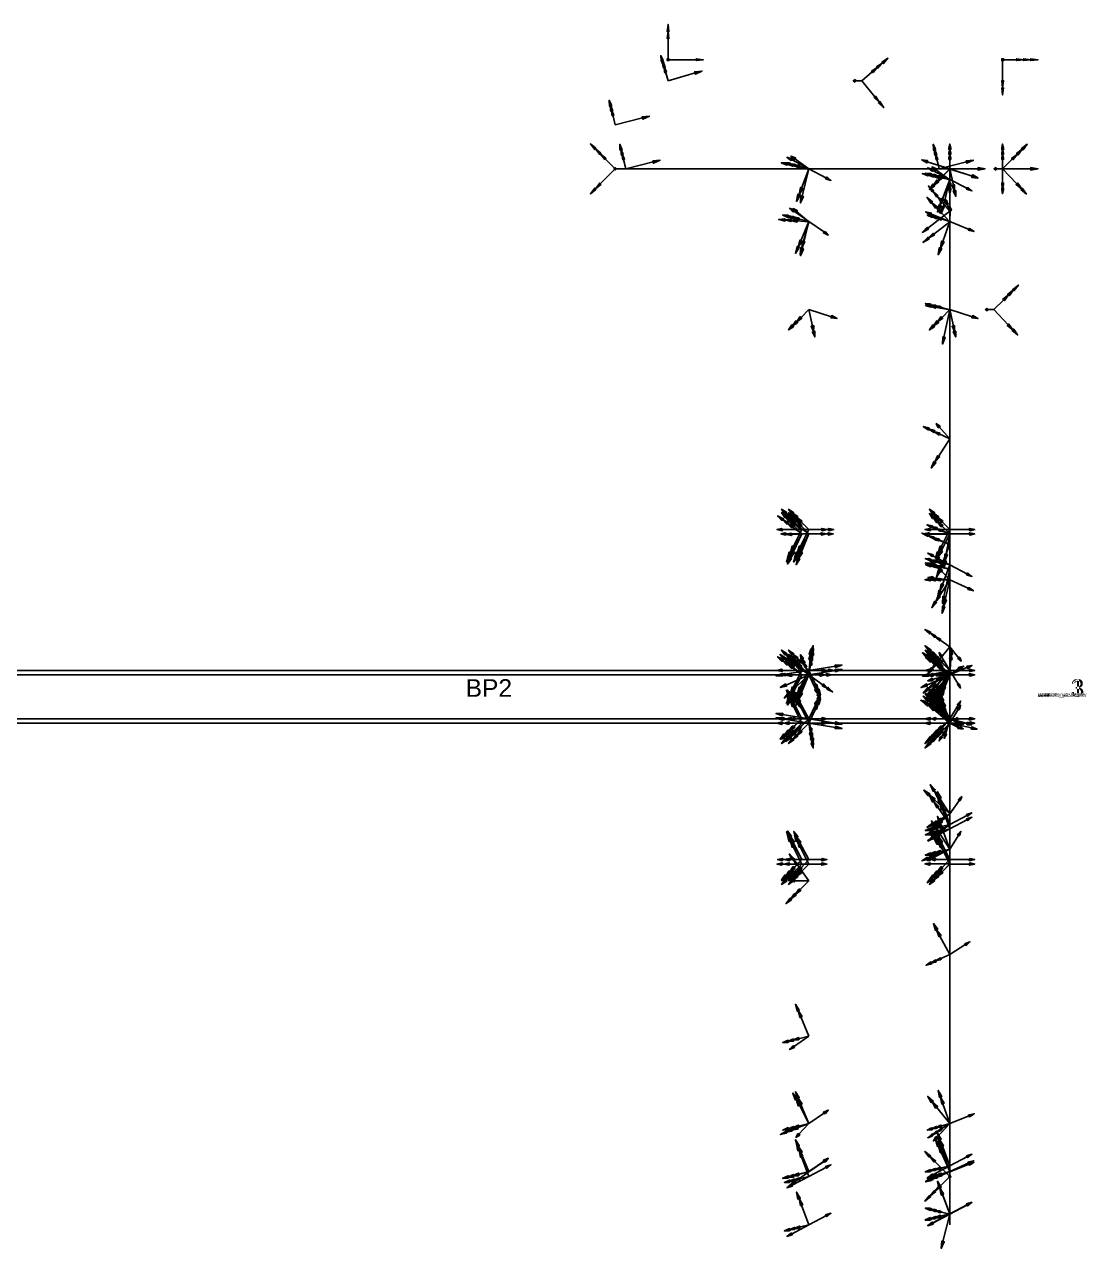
# Model space of a CAD drawing. Header units: millimetres. Extents: x -10973 to 14, y -157 to 191.
# Drawn here: x -287.8 to 13.8, y -156.7 to 191 of the extents above; entities that cross this region are included whole.
import ezdxf

# ---------------------------------------------------------------- set-up
doc = ezdxf.new("R2010")
doc.units = ezdxf.units.MM
for name, color, linetype in [('AutoDetect_103_33', 1, 'Continuous'), ('AutoDetect_105_28', 1, 'Continuous'), ('AutoDetect_52_0', 1, 'Continuous'), ('AutoDetect_52_1', 1, 'Continuous'), ('AutoDetect_52_22', 1, 'Continuous'), ('AutoDetect_53_13', 1, 'Continuous'), ('AutoDetect_53_20', 1, 'Continuous'), ('AutoDetect_53_7', 1, 'Continuous'), ('AutoDetect_53_8', 1, 'Continuous'), ('AutoDetect_54_14', 1, 'Continuous'), ('AutoDetect_54_19', 1, 'Continuous'), ('AutoDetect_65_11', 1, 'Continuous'), ('AutoDetect_66_5', 1, 'Continuous'), ('AutoDetect_69_2', 1, 'Continuous'), ('AutoDetect_70_3', 1, 'Continuous'), ('AutoDetect_71_10', 1, 'Continuous'), ('AutoDetect_73_9', 1, 'Continuous'), ('AutoDetect_74_23', 1, 'Continuous'), ('AutoDetect_78_38', 1, 'Continuous'), ('AutoDetect_79_42', 1, 'Continuous'), ('AutoDetect_79_50', 1, 'Continuous'), ('AutoDetect_80_29', 1, 'Continuous'), ('AutoDetect_82_26', 1, 'Continuous'), ('AutoDetect_86_17', 1, 'Continuous'), ('AutoDetect_87_15', 1, 'Continuous'), ('AutoDetect_89_21', 1, 'Continuous'), ('AutoDetect_92_6', 1, 'Continuous'), ('BLECH_ID_GUID_342797C8_094D_45c6_99B3_2BD1321BF620', 1, 'Continuous')]:
    doc.layers.add(name, color=color, linetype=linetype)
doc.styles.get("Standard").update_dxf_attribs({"font": 'arial.ttf'})

# ---------------------------------------------------------------- blocks, each defined once
blk = doc.blocks.new('Kontrollpunkt')
at = {"color": 0}
for q in [(0, 6), (8, 0), (0, 0, 4)]:
    blk.add_line((0, 0), q, dxfattribs=at)
for points in [[(0.25, 8, -0.25), (-0.25, 8, -0.25), (-0.25, 8, 0.25), (0, 10, 0), (-0.25, 8, -0.25), (0.25, 8, 0.25), (0, 10, 0), (0.25, 8, -0.25), (0.25, 8, 0.25), (-0.25, 8, 0.25)], [(0.25, 6, -0.25), (-0.25, 6, -0.25), (-0.25, 6, 0.25), (0, 8, 0), (-0.25, 6, -0.25), (0.25, 6, 0.25), (0, 8, 0), (0.25, 6, -0.25), (0.25, 6, 0.25), (-0.25, 6, 0.25)], [(0.25, 0.25, 4), (-0.25, 0.25, 4), (-0.25, -0.25, 4), (0, 0, 6), (-0.25, 0.25, 4), (0.25, -0.25, 4), (0, 0, 6), (0.25, 0.25, 4), (0.25, -0.25, 4), (-0.25, -0.25, 4)], [(0.25, 0.25, 6), (-0.25, 0.25, 6), (-0.25, -0.25, 6), (0, 0, 8), (-0.25, 0.25, 6), (0.25, -0.25, 6), (0, 0, 8), (0.25, 0.25, 6), (0.25, -0.25, 6), (-0.25, -0.25, 6)], [(0.25, 0.25, 8), (-0.25, 0.25, 8), (-0.25, -0.25, 8), (0, 0, 10), (-0.25, 0.25, 8), (0.25, -0.25, 8), (0, 0, 10), (0.25, 0.25, 8), (0.25, -0.25, 8), (-0.25, -0.25, 8)], [(8, 0.25, -0.25), (8, 0.25, 0.25), (8, -0.25, 0.25), (10, 0, 0), (8, 0.25, 0.25), (8, -0.25, -0.25), (10, 0, 0), (8, 0.25, -0.25), (8, -0.25, -0.25), (8, -0.25, 0.25)]]:
    blk.add_polyline3d(points, dxfattribs=at)

msp = doc.modelspace()

# ---------------------------------------------------------------- linework, layer by layer
at = {"layer": 'AutoDetect_103_33', "color": 1}
msp.add_line((-25, -7.5, -750), (-515, -7.5, -750), dxfattribs=at)
at = {"layer": 'AutoDetect_105_28', "color": 1}
msp.add_line((-25, 7.5, -750), (-515, 7.5, -750), dxfattribs=at)
at = {"layer": 'AutoDetect_52_0', "color": 1}
msp.add_line((-25, 6.25, -235), (-25, 6.25, 64), dxfattribs=at)
at = {"layer": 'AutoDetect_52_0', "color": 1, "extrusion": (-1, 0, 0)}
msp.add_arc((-33.25, 64, 25), 27, 360, 45, dxfattribs=at)
at = {"layer": 'AutoDetect_52_1', "color": 1}
msp.add_line((-25, 6.25, -260), (-25, 6.25, -374), dxfattribs=at)
at = {"layer": 'AutoDetect_52_1', "color": 1, "extrusion": (1, 0, 0)}
msp.add_arc((33.25, -374, -25), 27, 180, 225, dxfattribs=at)
at = {"layer": 'AutoDetect_52_22', "color": 1}
msp.add_line((-25, 149.9, -401), (-25, 33.25, -401), dxfattribs=at)
at = {"layer": 'AutoDetect_52_22', "color": 1, "extrusion": (-1, 0, 0)}
msp.add_arc((-33.25, -374, 25), 27, 270, 315, dxfattribs=at)
at = {"layer": 'AutoDetect_53_13', "color": 1}
msp.add_line((-25, -149.9, 91), (-25, -33.25, 91), dxfattribs=at)
at = {"layer": 'AutoDetect_53_13', "color": 1, "extrusion": (-1, 0, 0)}
msp.add_arc((33.25, 64, 25), 27, 90, 135, dxfattribs=at)
at = {"layer": 'AutoDetect_53_20', "color": 1}
msp.add_line((-25, -149.9, -401), (-25, -33.25, -401), dxfattribs=at)
at = {"layer": 'AutoDetect_53_20', "color": 1, "extrusion": (1, 0, 0)}
msp.add_arc((-33.25, -374, -25), 27, 270, 315, dxfattribs=at)
at = {"layer": 'AutoDetect_53_7', "color": 1}
msp.add_line((-25, -6.25, 64), (-25, -6.25, -235), dxfattribs=at)
at = {"layer": 'AutoDetect_53_7', "color": 1, "extrusion": (-1, 0, 0)}
msp.add_arc((33.25, 64, 25), 27, 135, 180, dxfattribs=at)
at = {"layer": 'AutoDetect_53_8', "color": 1}
msp.add_line((-25, -6.25, -260), (-25, -6.25, -374), dxfattribs=at)
at = {"layer": 'AutoDetect_53_8', "color": 1, "extrusion": (-1, 0, 0)}
msp.add_arc((33.25, -374, 25), 27, 180, 225, dxfattribs=at)
at = {"layer": 'AutoDetect_54_14', "color": 1}
msp.add_line((-25, -150, -425), (-25, -7.5, -425), dxfattribs=at)
at = {"layer": 'AutoDetect_54_19', "color": 1}
msp.add_line((-25, 150, -425), (-25, 7.5, -425), dxfattribs=at)
at = {"layer": 'AutoDetect_65_11', "color": 1}
msp.add_line((-25, -7.5, -425), (-515, -7.5, -425), dxfattribs=at)
at = {"layer": 'AutoDetect_66_5', "color": 1}
msp.add_line((-25, 7.5, -425), (-515, 7.5, -425), dxfattribs=at)
at = {"layer": 'AutoDetect_69_2', "color": 1}
msp.add_line((-25, 6.28, -235), (-515, 6.28, -235), dxfattribs=at)
at = {"layer": 'AutoDetect_70_3', "color": 1}
msp.add_line((-25, 6.28, -260), (-515, 6.28, -260), dxfattribs=at)
at = {"layer": 'AutoDetect_71_10', "color": 1}
msp.add_line((-25, -6.25, -260), (-515, -6.25, -260), dxfattribs=at)
at = {"layer": 'AutoDetect_73_9', "color": 1}
msp.add_line((-25, -6.25, -235), (-515, -6.25, -235), dxfattribs=at)
at = {"layer": 'AutoDetect_74_23', "color": 1}
msp.add_line((-120, 150, 106), (-25, 150, 106), dxfattribs=at)
at = {"layer": 'AutoDetect_78_38', "color": 1}
msp.add_line((-25, 150, -775), (-25, -150, -775), dxfattribs=at)
at = {"layer": 'AutoDetect_79_42', "color": 1}
msp.add_line((-25, -150, -750), (-25, -7.5, -750), dxfattribs=at)
at = {"layer": 'AutoDetect_79_50', "color": 1}
msp.add_line((-25, 150, -750), (-25, 7.5, -750), dxfattribs=at)
at = {"layer": 'AutoDetect_80_29', "color": 1}
msp.add_line((-25, -7.5, -425), (-25, -7.5, -750), dxfattribs=at)
at = {"layer": 'AutoDetect_82_26', "color": 1}
msp.add_line((-25, 7.5, -425), (-25, 7.5, -750), dxfattribs=at)
at = {"layer": 'AutoDetect_86_17', "color": 1}
msp.add_line((-25, 149.98, -260), (-25, 6.28, -260), dxfattribs=at)
at = {"layer": 'AutoDetect_87_15', "color": 1}
msp.add_line((-25, -136.25, -260), (-25, -6.25, -260), dxfattribs=at)
at = {"layer": 'AutoDetect_89_21', "color": 1}
msp.add_line((-25, -136.25, -235), (-25, -6.25, -235), dxfattribs=at)
at = {"layer": 'AutoDetect_92_6', "color": 1}
msp.add_line((-10, 150, 106), (-10, 150, -285), dxfattribs=at)

# ---------------------------------------------------------------- block references
at = {"layer": 'AutoDetect_103_33', "color": 1, "extrusion": (-0.575779, -0.578134, 0.578134)}
for p, rotation in [((-42.18, -609.72, -367.56), 59.86483471757006), ((-12.42, -625.23, -414.87), 59.86483471757006), ((-13.95, -658.75, -367.56), 59.86483471757003), ((15.81, -608.98, -368.62), 59.86483471757006)]:
    msp.add_blockref('Kontrollpunkt', p, dxfattribs=dict(at, rotation=rotation))
at = {"layer": 'AutoDetect_103_33', "color": 1, "extrusion": (0.120288, -0.701973, 0.701973), "rotation": 334.0759495615462}
msp.add_blockref('Kontrollpunkt', (-65.33, -531.64, -529.03), dxfattribs=at)
at = {"layer": 'AutoDetect_105_28', "color": 1, "extrusion": (-0.575779, 0.578134, 0.578134), "rotation": 300.13516528243}
for p in [(13.95, -658.75, -367.56), (-15.81, -608.98, -368.62), (42.18, -609.72, -367.56), (12.42, -625.23, -414.87)]:
    msp.add_blockref('Kontrollpunkt', p, dxfattribs=at)
at = {"layer": 'AutoDetect_105_28', "color": 1, "extrusion": (0.120288, 0.701973, 0.701973), "rotation": 25.92405105550404}
msp.add_blockref('Kontrollpunkt', (65.33, -531.64, -529.03), dxfattribs=at)
at = {"layer": 'AutoDetect_52_0', "color": 1, "extrusion": (-0.680251, 0.486381, 0.548354), "rotation": 292.3761213965157}
for p in [(0.18, -240.26, -62.15), (32.72, -192.38, -58.58), (9.46, -209.66, -108.82)]:
    msp.add_blockref('Kontrollpunkt', p, dxfattribs=at)
at = {"layer": 'AutoDetect_52_0', "color": 1, "extrusion": (-0.645878, 0.258586, 0.718314), "rotation": 286.044551761262}
msp.add_blockref('Kontrollpunkt', (-33.64, -163.29, -110.53), dxfattribs=at)
at = {"layer": 'AutoDetect_52_0', "color": 1, "extrusion": (-0.770719, 0.625481, -0.121515), "rotation": 247.1600310354453}
msp.add_blockref('Kontrollpunkt', (10.9, -190.72, 46.87), dxfattribs=at)
at = {"layer": 'AutoDetect_52_0', "color": 1, "extrusion": (-0.764677, 0.620577, -0.173648), "rotation": 244.0892839299116}
msp.add_blockref('Kontrollpunkt', (10.9, 57.23, 13.62), dxfattribs=at)
at = {"layer": 'AutoDetect_52_0', "color": 1, "extrusion": (-0.709155, 0.58688, -0.390731), "rotation": 232.7859897762703}
msp.add_blockref('Kontrollpunkt', (11.12, 67.99, -3.61), dxfattribs=at)
at = {"layer": 'AutoDetect_52_1', "color": 1, "extrusion": (-0.578134, 0.601583, -0.551234), "rotation": 240.1618073708873}
msp.add_blockref('Kontrollpunkt', (14.82, -173.72, 208.72), dxfattribs=at)
at = {"layer": 'AutoDetect_52_1', "color": 1, "extrusion": (-0.578134, 0.578134, -0.575779), "rotation": 240.067582641215}
for p in [(-15.03, -217.91, 215.08), (13.26, -199.85, 167.77)]:
    msp.add_blockref('Kontrollpunkt', p, dxfattribs=at)
at = {"layer": 'AutoDetect_52_1', "color": 1, "extrusion": (-0.631831, 0.576345, -0.518283), "rotation": 244.696704390405}
msp.add_blockref('Kontrollpunkt', (39.19, -231.2, 201.19), dxfattribs=at)
at = {"layer": 'AutoDetect_52_1', "color": 1, "extrusion": (-0.650895, 0.650895, 0.390731), "rotation": 304.0750735185293}
msp.add_blockref('Kontrollpunkt', (13.26, -352.9, -125.79), dxfattribs=at)
at = {"layer": 'AutoDetect_52_1', "color": 1, "extrusion": (-0.696364, 0.696364, 0.173648), "rotation": 292.3962762792557}
msp.add_blockref('Kontrollpunkt', (13.26, -362.31, -41.45), dxfattribs=at)
at = {"layer": 'AutoDetect_52_1', "color": 1, "extrusion": (-0.776784, 0.622178, 0.097473), "rotation": 285.0791524673856}
msp.add_blockref('Kontrollpunkt', (10.75, -300.85, -5.93), dxfattribs=at)
at = {"layer": 'AutoDetect_52_22', "color": 1, "extrusion": (-0.784655, 0.173648, 0.595116), "rotation": 255.8501290553744}
for p in [(-132.41, -389, -168.76), (-138.03, -355.68, -193.52)]:
    msp.add_blockref('Kontrollpunkt', p, dxfattribs=at)
at = {"layer": 'AutoDetect_52_22', "color": 1, "extrusion": (-0.645309, 0.695458, 0.316093), "rotation": 252.7894018885427}
msp.add_blockref('Kontrollpunkt', (-73.43, -379.12, -4.16), dxfattribs=at)
at = {"layer": 'AutoDetect_52_22', "color": 1, "extrusion": (-0.856241, 0.073057, 0.511385), "rotation": 250.2749473336526}
msp.add_blockref('Kontrollpunkt', (-128.89, -383.58, -139.55), dxfattribs=at)
at = {"layer": 'AutoDetect_52_22', "color": 1, "extrusion": (-0.754683, 0.356241, 0.550951), "rotation": 256.7255212760746}
msp.add_blockref('Kontrollpunkt', (-55.57, -364.33, -175.97), dxfattribs=at)
at = {"layer": 'AutoDetect_52_22', "color": 1, "extrusion": (-0.791403, 0.326691, 0.516677), "rotation": 270.7304620030284}
msp.add_blockref('Kontrollpunkt', (-30.44, -363.79, -173.27), dxfattribs=at)
at = {"layer": 'AutoDetect_52_22', "color": 1, "extrusion": (-0.600724, 0.603898, 0.523869), "rotation": 293.0181148283534}
msp.add_blockref('Kontrollpunkt', (-5.73, -363.16, -174.97), dxfattribs=at)
at = {"layer": 'AutoDetect_53_13', "color": 1, "extrusion": (-0.650895, -0.390731, -0.650895), "rotation": 85.55052143953343}
msp.add_blockref('Kontrollpunkt', (15.64, 94.17, -29.97), dxfattribs=at)
at = {"layer": 'AutoDetect_53_13', "color": 1, "extrusion": (-0.696364, -0.173648, -0.696364)}
for p, rotation in [((35.92, 89.49, -38.45), 80.28160008389143), ((136.49, 106.95, -20.45), 80.28160008389149), ((129.82, 143.15, -0.45), 80.28160008389149)]:
    msp.add_blockref('Kontrollpunkt', p, dxfattribs=dict(at, rotation=rotation))
at = {"layer": 'AutoDetect_53_13', "color": 1, "extrusion": (-0.743283, -0.185348, -0.642788), "rotation": 76.28817423174286}
msp.add_blockref('Kontrollpunkt', (77.81, 125.24, 7.69), dxfattribs=at)
at = {"layer": 'AutoDetect_53_13', "color": 1, "extrusion": (-0.642788, -0.185348, -0.743283), "rotation": 85.57761744062603}
msp.add_blockref('Kontrollpunkt', (122.69, 79.75, 3.17), dxfattribs=at)
at = {"layer": 'AutoDetect_53_20', "color": 1, "extrusion": (-0.587815, -0.555829, 0.587815), "rotation": 97.03585724061645}
msp.add_blockref('Kontrollpunkt', (6.98, -348.51, -202.54), dxfattribs=at)
at = {"layer": 'AutoDetect_53_20', "color": 1, "extrusion": (-0.791573, -0.331178, 0.51355), "rotation": 109.9239528035357}
msp.add_blockref('Kontrollpunkt', (30.25, -364.5, -171.82), dxfattribs=at)
at = {"layer": 'AutoDetect_53_20', "color": 1, "extrusion": (-0.674594, -0.299743, 0.674594), "rotation": 95.91152993839805}
msp.add_blockref('Kontrollpunkt', (56.79, -331.49, -231.69), dxfattribs=at)
at = {"layer": 'AutoDetect_53_20', "color": 1, "extrusion": (-0.743283, -0.185348, 0.642788), "rotation": 103.7118257682571}
msp.add_blockref('Kontrollpunkt', (115.16, -368.7, -184.44), dxfattribs=at)
at = {"layer": 'AutoDetect_53_20', "color": 1, "extrusion": (-0.616754, -0.256294, 0.744263), "rotation": 91.60274674713578}
msp.add_blockref('Kontrollpunkt', (114.98, -296.82, -218.69), dxfattribs=at)
at = {"layer": 'AutoDetect_53_20', "color": 1, "extrusion": (-0.696364, -0.173648, 0.696364), "rotation": 99.71839991610851}
for p in [(136.49, -329.44, -236.32), (129.82, -365.63, -216.32)]:
    msp.add_blockref('Kontrollpunkt', p, dxfattribs=at)
at = {"layer": 'AutoDetect_53_7', "color": 1, "extrusion": (-0.656791, -0.642788, -0.394271), "rotation": 111.2153460504219}
msp.add_blockref('Kontrollpunkt', (-41, 59.56, 29.76), dxfattribs=at)
at = {"layer": 'AutoDetect_53_7', "color": 1, "extrusion": (-0.650895, -0.650895, -0.390731), "rotation": 111.3421348077551}
for p in [(-13.26, 67.55, -4.67), (-9.02, 116.16, 40.76)]:
    msp.add_blockref('Kontrollpunkt', p, dxfattribs=at)
at = {"layer": 'AutoDetect_53_7', "color": 1, "extrusion": (-0.704416, -0.704416, -0.087156), "rotation": 94.9810693937002}
msp.add_blockref('Kontrollpunkt', (-13.26, 65.68, 16.44), dxfattribs=at)
at = {"layer": 'AutoDetect_53_7', "color": 1, "extrusion": (-0.696364, -0.696364, 0.173648), "rotation": 80.03961195419221}
for p in [(-13.26, 19.8, 25.93), (-13.26, -205.72, -13.84)]:
    msp.add_blockref('Kontrollpunkt', p, dxfattribs=at)
at = {"layer": 'AutoDetect_53_7', "color": 1, "extrusion": (-0.578134, -0.578134, 0.575779), "rotation": 59.85725066178738}
msp.add_blockref('Kontrollpunkt', (-13.26, -204.86, -117.24), dxfattribs=at)
at = {"layer": 'AutoDetect_53_7', "color": 1, "extrusion": (-0.642788, -0.656791, -0.394271), "rotation": 112.0624396173012}
msp.add_blockref('Kontrollpunkt', (14.48, 64.96, 27.13), dxfattribs=at)
at = {"layer": 'AutoDetect_53_8', "color": 1, "extrusion": (-0.631831, -0.576345, -0.518283), "rotation": 115.3032956095977}
msp.add_blockref('Kontrollpunkt', (-39.19, -231.2, 201.19), dxfattribs=at)
at = {"layer": 'AutoDetect_53_8', "color": 1, "extrusion": (-0.578134, -0.578134, -0.575779), "rotation": 119.932417358785}
for p in [(-13.26, -199.85, 167.77), (15.03, -217.91, 215.08)]:
    msp.add_blockref('Kontrollpunkt', p, dxfattribs=at)
at = {"layer": 'AutoDetect_53_8', "color": 1, "extrusion": (-0.702039, -0.702039, 0.119513), "rotation": 70.98465910996339}
msp.add_blockref('Kontrollpunkt', (-13.26, -300.49, -13.92), dxfattribs=at)
at = {"layer": 'AutoDetect_53_8', "color": 1, "extrusion": (-0.696364, -0.696364, 0.173648), "rotation": 67.60372372074423}
msp.add_blockref('Kontrollpunkt', (-13.26, -362.31, -41.45), dxfattribs=at)
at = {"layer": 'AutoDetect_53_8', "color": 1, "extrusion": (-0.650895, -0.650895, 0.390731), "rotation": 55.92492648147068}
msp.add_blockref('Kontrollpunkt', (-13.26, -352.9, -125.79), dxfattribs=at)
at = {"layer": 'AutoDetect_53_8', "color": 1, "extrusion": (-0.578134, -0.600273, -0.552659), "rotation": 119.848182399199}
msp.add_blockref('Kontrollpunkt', (-14.73, -173.36, 209.03), dxfattribs=at)
at = {"layer": 'AutoDetect_54_14', "color": 1, "extrusion": (-0.578134, -0.575779, -0.578134), "rotation": 81.87461836864095}
msp.add_blockref('Kontrollpunkt', (-12.33, -333.47, 264.48), dxfattribs=at)
at = {"layer": 'AutoDetect_54_14', "color": 1, "extrusion": (-0.696364, -0.173648, -0.696364)}
for p, rotation in [((30.34, -281.81, 319.88), 80.28160008389146), ((136.58, -263.36, 338.89), 80.28160008389149), ((129.82, -227.25, 358.94), 80.28160008389149)]:
    msp.add_blockref('Kontrollpunkt', p, dxfattribs=dict(at, rotation=rotation))
at = {"layer": 'AutoDetect_54_14', "color": 1, "extrusion": (-0.743283, -0.185348, -0.642788), "rotation": 76.28817423174286}
msp.add_blockref('Kontrollpunkt', (115.26, -264.03, 346.52), dxfattribs=at)
at = {"layer": 'AutoDetect_54_14', "color": 1, "extrusion": (-0.642788, -0.185348, -0.743283), "rotation": 85.57761744062603}
msp.add_blockref('Kontrollpunkt', (122.79, -265.42, 386.72), dxfattribs=at)
at = {"layer": 'AutoDetect_54_19', "color": 1, "extrusion": (-0.696364, 0.173648, -0.696364), "rotation": 279.7183999161086}
for p in [(-129.82, -227.25, 358.94), (-136.58, -263.36, 338.89), (-30.34, -281.81, 319.88)]:
    msp.add_blockref('Kontrollpunkt', p, dxfattribs=at)
at = {"layer": 'AutoDetect_54_19', "color": 1, "extrusion": (-0.743283, 0.185348, -0.642788), "rotation": 283.7118257682571}
msp.add_blockref('Kontrollpunkt', (-115.26, -264.03, 346.52), dxfattribs=at)
at = {"layer": 'AutoDetect_54_19', "color": 1, "extrusion": (-0.642788, 0.185348, -0.743283), "rotation": 274.4223825593739}
msp.add_blockref('Kontrollpunkt', (-122.79, -265.42, 386.72), dxfattribs=at)
at = {"layer": 'AutoDetect_54_19', "color": 1, "extrusion": (-0.578134, 0.575779, -0.578134), "rotation": 278.1253816313589}
msp.add_blockref('Kontrollpunkt', (12.33, -333.47, 264.48), dxfattribs=at)
at = {"layer": 'AutoDetect_65_11', "color": 1, "extrusion": (-0.575779, -0.578134, -0.578134), "rotation": 120.1351652824299}
for p in [(-42.18, -349.01, 311.75), (-12.42, -333.5, 264.44), (-13.95, -299.98, 311.75), (15.81, -349.76, 310.69)]:
    msp.add_blockref('Kontrollpunkt', p, dxfattribs=at)
at = {"layer": 'AutoDetect_65_11', "color": 1, "extrusion": (0.120837, -0.701925, -0.701925), "rotation": 205.9902720549853}
msp.add_blockref('Kontrollpunkt', (-65.33, -305.26, 295.73), dxfattribs=at)
at = {"layer": 'AutoDetect_66_5', "color": 1, "extrusion": (-0.575779, 0.578134, -0.578134), "rotation": 239.8648347175701}
for p in [(13.95, -299.98, 311.75), (-15.81, -349.76, 310.69), (42.18, -349.01, 311.75), (12.42, -333.5, 264.44)]:
    msp.add_blockref('Kontrollpunkt', p, dxfattribs=at)
at = {"layer": 'AutoDetect_66_5', "color": 1, "extrusion": (0.120838, 0.701925, -0.701925), "rotation": 154.0097145248824}
msp.add_blockref('Kontrollpunkt', (65.33, -305.26, 295.73), dxfattribs=at)
at = {"layer": 'AutoDetect_69_2', "color": 1, "extrusion": (-0.690565, 0.511429, 0.511429)}
for p, rotation in [((2.69, -243.56, -50.25), 290.7447898802897), ((34.85, -197.01, -50.26), 290.7447898802898), ((9.84, -214.13, -99.71), 290.7447898802897)]:
    msp.add_blockref('Kontrollpunkt', p, dxfattribs=dict(at, rotation=rotation))
at = {"layer": 'AutoDetect_69_2', "color": 1, "extrusion": (-0.643845, 0.258524, 0.720159), "rotation": 286.1280965037019}
msp.add_blockref('Kontrollpunkt', (-33.63, -164.42, -112.37), dxfattribs=at)
at = {"layer": 'AutoDetect_69_2', "color": 1, "extrusion": (-0.24124, 0.565522, 0.788662), "rotation": 25.06957838671915}
msp.add_blockref('Kontrollpunkt', (57.33, -169.15, -166.11), dxfattribs=at)
at = {"layer": 'AutoDetect_70_3', "color": 1, "extrusion": (-0.575779, 0.603561, -0.551537), "rotation": 239.9656606667947}
msp.add_blockref('Kontrollpunkt', (16.54, -172.91, 209.91), dxfattribs=at)
at = {"layer": 'AutoDetect_70_3', "color": 1, "extrusion": (-0.575779, 0.578134, -0.578134), "rotation": 239.8648347175701}
for p in [(-14.94, -215.63, 214.59), (13.29, -199.38, 168.34)]:
    msp.add_blockref('Kontrollpunkt', p, dxfattribs=at)
at = {"layer": 'AutoDetect_70_3', "color": 1, "extrusion": (-0.620609, 0.576912, -0.531052), "rotation": 243.7262701618173}
msp.add_blockref('Kontrollpunkt', (41.04, -225.88, 204.5), dxfattribs=at)
at = {"layer": 'AutoDetect_70_3', "color": 1, "extrusion": (0.120351, 0.701967, -0.701967), "rotation": 154.0683931302705}
msp.add_blockref('Kontrollpunkt', (65.13, -188.54, 179.09), dxfattribs=at)
at = {"layer": 'AutoDetect_71_10', "color": 1, "extrusion": (-0.620609, -0.576912, -0.531052), "rotation": 116.2737298553131}
msp.add_blockref('Kontrollpunkt', (-41.04, -225.88, 204.5), dxfattribs=at)
at = {"layer": 'AutoDetect_71_10', "color": 1, "extrusion": (0.120352, -0.701967, -0.701967), "rotation": 205.9317596824987}
msp.add_blockref('Kontrollpunkt', (-65.12, -188.56, 179.08), dxfattribs=at)
at = {"layer": 'AutoDetect_71_10', "color": 1, "extrusion": (-0.575779, -0.578134, -0.578134), "rotation": 120.1351652824299}
for p in [(-13.3, -199.39, 168.32), (14.92, -215.64, 214.57)]:
    msp.add_blockref('Kontrollpunkt', p, dxfattribs=at)
at = {"layer": 'AutoDetect_71_10', "color": 1, "extrusion": (-0.575779, -0.602348, -0.552861), "rotation": 120.0439443227228}
msp.add_blockref('Kontrollpunkt', (-16.47, -172.57, 210.18), dxfattribs=at)
at = {"layer": 'AutoDetect_73_9', "color": 1, "extrusion": (-0.575779, -0.578134, 0.578134)}
for p, rotation in [((-43.06, -189, -70.55), 59.86483471757006), ((-13.3, -204.51, -117.85), 59.86483471757006), ((-14.84, -238.03, -70.55), 59.86483471757003), ((14.92, -188.25, -71.6), 59.86483471757006)]:
    msp.add_blockref('Kontrollpunkt', p, dxfattribs=dict(at, rotation=rotation))
at = {"layer": 'AutoDetect_73_9', "color": 1, "extrusion": (0.120352, -0.701967, 0.701967), "rotation": 334.0682431473355}
msp.add_blockref('Kontrollpunkt', (-65.12, -163.98, -168.4), dxfattribs=at)
at = {"layer": 'AutoDetect_74_23', "color": 1}
msp.add_blockref('Kontrollpunkt', (-105, 181, 106), dxfattribs=at)
at = {"layer": 'AutoDetect_74_23', "color": 1, "extrusion": (-0.185348, 0.642788, 0.743283), "rotation": 180.0477447036316}
msp.add_blockref('Kontrollpunkt', (52.4, -102.45, 181.01), dxfattribs=at)
at = {"layer": 'AutoDetect_74_23', "color": 1, "extrusion": (-0.173648, 0.696364, 0.696364), "rotation": 180}
for p in [(77.12, -94.85, 168.12), (77.23, -44.99, 198.59), (-9.13, -29.99, 183.13)]:
    msp.add_blockref('Kontrollpunkt', p, dxfattribs=at)
at = {"layer": 'AutoDetect_78_38', "color": 1, "extrusion": (-0.696364, 0.173648, -0.696364)}
for p in [(-129.82, -478.05, 602.29), (-136.58, -514.55, 582.62), (148.68, -564.08, 531.57)]:
    msp.add_blockref('Kontrollpunkt', p, dxfattribs=at)
at = {"layer": 'AutoDetect_78_38', "color": 1, "extrusion": (-0.605854, 0.71355, -0.351833), "rotation": 7.310607261122707}
msp.add_blockref('Kontrollpunkt', (-70.26, -621.9, 363.42), dxfattribs=at)
at = {"layer": 'AutoDetect_78_38', "color": 1, "extrusion": (-0.743283, 0.185348, -0.642788), "rotation": 8.537736458629166e-07}
msp.add_blockref('Kontrollpunkt', (-115.26, -532.15, 571.5), dxfattribs=at)
at = {"layer": 'AutoDetect_79_42', "color": 1, "extrusion": (-0.578134, -0.575779, 0.578134), "rotation": 98.12538163135908}
msp.add_blockref('Kontrollpunkt', (-12.33, -625.26, -414.83), dxfattribs=at)
at = {"layer": 'AutoDetect_79_42', "color": 1, "extrusion": (-0.696364, -0.173648, 0.696364), "rotation": 99.71839991610851}
for p in [(30.34, -561.48, -498.35), (136.58, -579.93, -479.34), (129.82, -616.43, -459.67)]:
    msp.add_blockref('Kontrollpunkt', p, dxfattribs=at)
at = {"layer": 'AutoDetect_79_42', "color": 1, "extrusion": (-0.743283, -0.185348, 0.642788), "rotation": 103.7118257682572}
msp.add_blockref('Kontrollpunkt', (115.26, -636.07, -408.76), dxfattribs=at)
at = {"layer": 'AutoDetect_79_42', "color": 1, "extrusion": (-0.642788, -0.185348, 0.743283), "rotation": 94.422382559374}
msp.add_blockref('Kontrollpunkt', (122.79, -520.63, -486.64), dxfattribs=at)
at = {"layer": 'AutoDetect_79_50', "color": 1, "extrusion": (-0.696364, 0.173648, 0.696364), "rotation": 260.2816000838915}
for p in [(-129.82, -616.43, -459.67), (-136.58, -579.93, -479.34), (-30.34, -561.48, -498.35)]:
    msp.add_blockref('Kontrollpunkt', p, dxfattribs=at)
at = {"layer": 'AutoDetect_79_50', "color": 1, "extrusion": (-0.743283, 0.185348, 0.642788), "rotation": 256.2881742317428}
msp.add_blockref('Kontrollpunkt', (-115.26, -636.07, -408.76), dxfattribs=at)
at = {"layer": 'AutoDetect_79_50', "color": 1, "extrusion": (-0.642788, 0.185348, 0.743283), "rotation": 265.577617440626}
msp.add_blockref('Kontrollpunkt', (-122.79, -520.63, -486.64), dxfattribs=at)
at = {"layer": 'AutoDetect_79_50', "color": 1, "extrusion": (-0.578134, 0.575779, 0.578134), "rotation": 261.874618368641}
msp.add_blockref('Kontrollpunkt', (12.33, -625.26, -414.83), dxfattribs=at)
at = {"layer": 'AutoDetect_80_29', "color": 1, "extrusion": (-0.578134, -0.578134, -0.575779), "rotation": 119.932417358785}
for p in [(-40.66, -352.3, 310.8), (-12.37, -334.25, 263.5), (-12.37, -301.68, 309.75), (15.91, -352.3, 310.8)]:
    msp.add_blockref('Kontrollpunkt', p, dxfattribs=at)
at = {"layer": 'AutoDetect_80_29', "color": 1, "extrusion": (-0.578134, -0.578134, 0.575779), "rotation": 48.25360813132388}
msp.add_blockref('Kontrollpunkt', (-12.37, -626.44, -413.04), dxfattribs=at)
at = {"layer": 'AutoDetect_80_29', "color": 1, "extrusion": (-0.701978, -0.701978, 0.120223), "rotation": 70.93912786738106}
msp.add_blockref('Kontrollpunkt', (-12.37, -464.39, -33.09), dxfattribs=at)
at = {"layer": 'AutoDetect_80_29', "color": 1, "extrusion": (-0.696364, -0.696364, 0.173648), "rotation": 67.60372372074423}
msp.add_blockref('Kontrollpunkt', (-12.37, -713.05, -102.39), dxfattribs=at)
at = {"layer": 'AutoDetect_82_26', "color": 1, "extrusion": (-0.578134, 0.578134, -0.575779)}
for p, rotation in [((12.37, -301.68, 309.75), 240.0675826412149), ((-15.91, -352.3, 310.8), 240.067582641215), ((40.66, -352.3, 310.8), 240.067582641215), ((12.37, -334.25, 263.5), 240.067582641215)]:
    msp.add_blockref('Kontrollpunkt', p, dxfattribs=dict(at, rotation=rotation))
at = {"layer": 'AutoDetect_82_26', "color": 1, "extrusion": (-0.696364, 0.696364, 0.173648), "rotation": 292.3962762792557}
msp.add_blockref('Kontrollpunkt', (12.37, -713.05, -102.39), dxfattribs=at)
at = {"layer": 'AutoDetect_82_26', "color": 1, "extrusion": (-0.701978, 0.701978, 0.120223), "rotation": 289.0608721642342}
msp.add_blockref('Kontrollpunkt', (12.37, -464.39, -33.09), dxfattribs=at)
at = {"layer": 'AutoDetect_82_26', "color": 1, "extrusion": (-0.578134, 0.578134, 0.575779), "rotation": 311.7463918686761}
msp.add_blockref('Kontrollpunkt', (12.37, -626.44, -413.04), dxfattribs=at)
at = {"layer": 'AutoDetect_86_17', "color": 30, "extrusion": (-0.578134, -0.575779, -0.578134), "rotation": 318.0551096531573}
for p in [(-123.91, -263.09, 78.42), (-123.81, -230.39, 124.56), (-95.58, -279.42, 124.56)]:
    msp.add_blockref('Kontrollpunkt', p, dxfattribs=at)
at = {"layer": 'AutoDetect_86_17', "color": 30, "extrusion": (-0.696364, 0.173648, -0.696364), "rotation": 357.2570921792742}
for p in [(-100.66, -151.18, 217.56), (-29.15, -163.6, 204.76)]:
    msp.add_blockref('Kontrollpunkt', p, dxfattribs=at)
at = {"layer": 'AutoDetect_86_17', "color": 30, "extrusion": (-0.57735, 0.57735, -0.57735), "rotation": 33.4915645650449}
msp.add_blockref('Kontrollpunkt', (41.54, -215.86, 214.34), dxfattribs=at)
at = {"layer": 'AutoDetect_86_17', "color": 30, "extrusion": (-0.578134, 0.575779, -0.578134), "rotation": 33.47198110456636}
msp.add_blockref('Kontrollpunkt', (13.2, -199.34, 168.38), dxfattribs=at)
at = {"layer": 'AutoDetect_87_15', "color": 1, "extrusion": (-0.542568, -0.64128, -0.542568), "rotation": 76.24078364674878}
msp.add_blockref('Kontrollpunkt', (-15.05, -207.05, 158.64), dxfattribs=at)
at = {"layer": 'AutoDetect_87_15', "color": 1, "extrusion": (-0.62179, -0.476188, -0.62179), "rotation": 93.83555676815932}
msp.add_blockref('Kontrollpunkt', (13.58, -177.58, 194.47), dxfattribs=at)
at = {"layer": 'AutoDetect_87_15', "color": 1, "extrusion": (-0.810974, -0.306852, -0.49816), "rotation": 76.29788578818828}
msp.add_blockref('Kontrollpunkt', (90.4, -173.78, 219.44), dxfattribs=at)
at = {"layer": 'AutoDetect_87_15', "color": 1, "extrusion": (-0.627417, -0.402649, -0.6665), "rotation": 80.62254275181787}
msp.add_blockref('Kontrollpunkt', (88.54, -165.98, 264.46), dxfattribs=at)
at = {"layer": 'AutoDetect_87_15', "color": 1, "extrusion": (-0.696364, -0.173648, -0.696364), "rotation": 80.28160008389149}
for p in [(123.24, -147.26, 221.6), (116.47, -110.75, 241.27)]:
    msp.add_blockref('Kontrollpunkt', p, dxfattribs=at)
at = {"layer": 'AutoDetect_89_21', "color": 1, "extrusion": (-0.578134, -0.575779, 0.578134), "rotation": 98.12538163135908}
msp.add_blockref('Kontrollpunkt', (-13.21, -204.54, -117.81), dxfattribs=at)
at = {"layer": 'AutoDetect_89_21', "color": 1, "extrusion": (-0.696364, -0.173648, 0.696364), "rotation": 99.71839991610851}
for p in [(29.12, -191.66, -139.94), (123.24, -208, -123.1), (116.47, -244.5, -103.43)]:
    msp.add_blockref('Kontrollpunkt', p, dxfattribs=at)
at = {"layer": 'AutoDetect_89_21', "color": 1, "extrusion": (-0.743283, -0.185348, 0.642788), "rotation": 103.7118257682571}
msp.add_blockref('Kontrollpunkt', (101.92, -239.42, -80.27), dxfattribs=at)
at = {"layer": 'AutoDetect_89_21', "color": 1, "extrusion": (-0.642788, -0.185348, 0.743283), "rotation": 94.422382559374}
msp.add_blockref('Kontrollpunkt', (109.58, -173.27, -106.4), dxfattribs=at)
at = {"layer": 'AutoDetect_92_6', "color": 1, "extrusion": (0.743283, 0.642788, 0.185348), "rotation": 80.89362923398633}
msp.add_blockref('Kontrollpunkt', (165.07, 75.22, 92.19), dxfattribs=at)
at = {"layer": 'AutoDetect_92_6', "color": 1, "extrusion": (1, 0, 0), "rotation": 90}
msp.add_blockref('Kontrollpunkt', (181, 91, -10), dxfattribs=at)
at = {"layer": 'AutoDetect_92_6', "color": 1, "extrusion": (0.696364, 0.696364, 0.173648)}
for p, rotation in [((113.14, 84.24, 115.38), 80.14892388341609), ((113.14, -294.91, 48.52), 80.14892388341607), ((86.62, 101.28, 87.87), 80.14892388341609)]:
    msp.add_blockref('Kontrollpunkt', p, dxfattribs=dict(at, rotation=rotation))
at = {"layer": 'BLECH_ID_GUID_342797C8_094D_45c6_99B3_2BD1321BF620', "color": 2, "extrusion": (-0.707107, 0.707107, 0), "rotation": 270}
for p in [(-21.21, 91.1, 190.92), (-21.21, 106, 190.92), (-21.21, -260, 190.92), (-21.21, -235, 190.92)]:
    msp.add_blockref('Kontrollpunkt', p, dxfattribs=at)
at = {"layer": 'BLECH_ID_GUID_342797C8_094D_45c6_99B3_2BD1321BF620', "color": 2, "extrusion": (0, 0.707107, -0.707107), "rotation": 180}
for p in [(25, -95.46, 307.59), (10, -95.46, 307.59)]:
    msp.add_blockref('Kontrollpunkt', p, dxfattribs=at)
at = {"layer": 'BLECH_ID_GUID_342797C8_094D_45c6_99B3_2BD1321BF620', "color": 2, "extrusion": (0, 0.707107, 0.707107), "rotation": 180}
for p in [(25, -31.11, 181.02), (10, -31.11, 181.02)]:
    msp.add_blockref('Kontrollpunkt', p, dxfattribs=at)
at = {"layer": 'BLECH_ID_GUID_342797C8_094D_45c6_99B3_2BD1321BF620', "color": 2, "extrusion": (-0.57735, -0.57735, 0.57735), "rotation": 221.8673689257742}
msp.add_blockref('Kontrollpunkt', (-123.73, -140.86, -207.83), dxfattribs=at)
at = {"layer": 'BLECH_ID_GUID_342797C8_094D_45c6_99B3_2BD1321BF620', "color": 2, "extrusion": (-0.57735, -0.57735, -0.57735), "rotation": 318.1326310742257}
msp.add_blockref('Kontrollpunkt', (-123.67, 23.31, -124.65), dxfattribs=at)
at = {"layer": 'BLECH_ID_GUID_342797C8_094D_45c6_99B3_2BD1321BF620', "color": 2, "extrusion": (-0.707107, -1.52656e-15, -0.707107), "rotation": 288.2489023832345}
msp.add_blockref('Kontrollpunkt', (-33.25, 82.02, -46.67), dxfattribs=at)
at = {"layer": 'BLECH_ID_GUID_342797C8_094D_45c6_99B3_2BD1321BF620', "color": 2, "extrusion": (-0.707107, 0.5, -0.5), "rotation": 278.028076207584}
msp.add_blockref('Kontrollpunkt', (2.87, 86.25, -16.79), dxfattribs=at)
at = {"layer": 'BLECH_ID_GUID_342797C8_094D_45c6_99B3_2BD1321BF620', "color": 2, "extrusion": (-0.57735, 0.57735, 0.57735), "rotation": 272.2279438008873}
msp.add_blockref('Kontrollpunkt', (13.24, -204.64, -117.62), dxfattribs=at)
at = {"layer": 'BLECH_ID_GUID_342797C8_094D_45c6_99B3_2BD1321BF620', "color": 2, "extrusion": (-0.707107, -0.707107, 0), "rotation": 90}
for p in [(78.67, -260, 114.02), (78.67, -235, 114.02)]:
    msp.add_blockref('Kontrollpunkt', p, dxfattribs=at)

# ---------------------------------------------------------------- texts
for tag, s, height, flags in [('ABLPKT2', '2 0.0000 0.0000 0.0000 0.0000 0.0000 0.0000 ', 0.5, 3), ('ABLPKT3', '3 0.0000 0.0000 0.0000 0.0000 0.0000 0.0000 ', 0.5, 3), ('ABLPKT6', '6 0.0000 0.0000 0.0000 0.0000 0.0000 0.0000 ', 0.5, 3), ('ABLPKT1', '1 0.0000 0.0000 0.0000 0.0000 0.0000 0.0000 ', 0.5, 3), ('ABLPKT4', '4 0.0000 0.0000 0.0000 0.0000 0.0000 0.0000 ', 0.5, 3), ('ABLPKT5', '5 0.0000 0.0000 0.0000 0.0000 0.0000 0.0000 ', 0.5, 3), ('VERF', 'AutoCAM', 1, 3), ('GRFPKT1', '1 0.0000 0.0000 0.0000 0.0000 0.0000 0.0000 ', 0.5, 3), ('GRFPKT2', '2 0.0000 0.0000 0.0000 0.0000 0.0000 0.0000 ', 0.5, 3), ('GRFPKT3', '3 0.0000 0.0000 0.0000 0.0000 0.0000 0.0000 ', 0.5, 3), ('GRFPKT4', '4 0.0000 0.0000 0.0000 0.0000 0.0000 0.0000 ', 0.5, 3), ('GRFPKT5', '5 0.0000 0.0000 0.0000 0.0000 0.0000 0.0000 ', 0.5, 3), ('GRFPKT6', '6 0.0000 0.0000 0.0000 0.0000 0.0000 0.0000 ', 0.5, 3), ('GEWICHT', '  10.0000', 1, 3), ('REFO', 'C243', 1, 9), ('MAX_ROT_GESCHW', ' 100.0000', 1, 3), ('MAX_ROT_VERZOE', '  10.0000', 1, 3), ('MAX_ROT_BESCHL', '  10.0000', 1, 3), ('MAX_LIN_VERZOE', '  10.0000', 1, 3), ('MAX_LIN_BESCHL', '  10.0000', 1, 3), ('MAX_LIN_GESCHW', ' 100.0000', 1, 3), ('KURZB', '', 1, 3), ('DATUM', '25.5.2022', 1, 3), ('ELETYP', 'WERKSTUECK', 1, 3), ('NAME', '160151', 1, 3)]:
    msp.add_attdef(tag, (0, 0), s, height=height, dxfattribs=dict(flags=flags))
at = {"layer": 'BLECH_ID_GUID_342797C8_094D_45c6_99B3_2BD1321BF620', "color": 5}
for s, p in [('BP2', (-162.5, 0)), ('BP3', (0, 0, -450)), ('BP1', (0, 0))]:
    msp.add_text(s, height=5, dxfattribs=at).set_placement(p)

doc.saveas('drawing.dxf')
